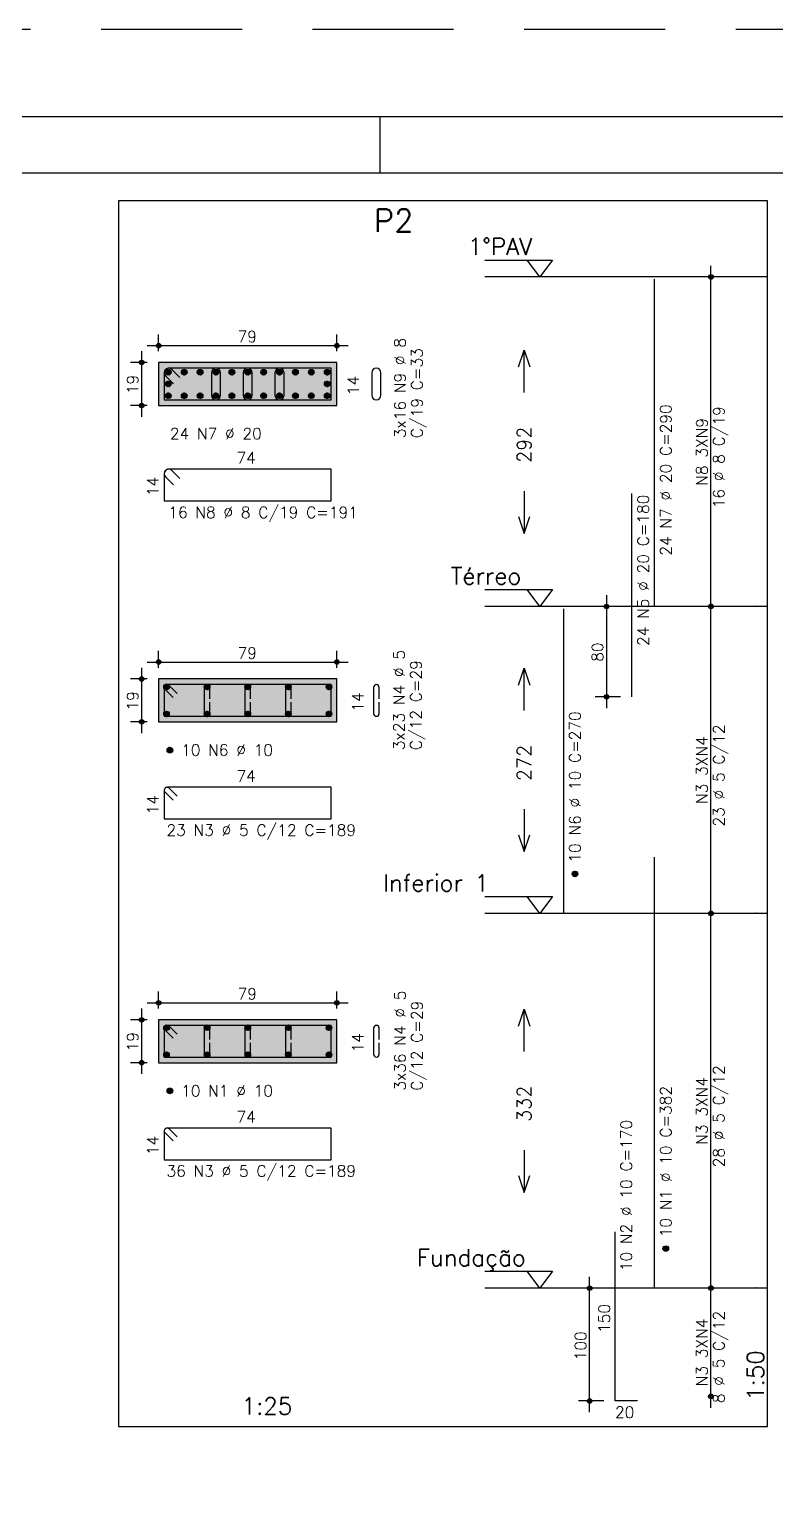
# Model space of a CAD drawing. Extents: x -1.9 to 86, y -1.2 to 61.3.
# Drawn here: x 14.78 to 28.01, y 35.22 to 61.31 of the extents above; entities that cross this region are included whole.
import ezdxf

# ---------------------------------------------------------------- set-up
doc = ezdxf.new("R2010")
doc.units = 0
doc.header["$MEASUREMENT"] = 0
doc.linetypes.add('ESTILO_TQS_0001', pattern=[0.45, 0.3, -0.15])
doc.linetypes.add('HIDDEN', pattern=[0.375, 0.25, -0.125])
doc.layers.get('0').update_dxf_attribs({"linetype": 'CONTINUOUS'})
doc.layers.get('Defpoints').update_dxf_attribs({"linetype": 'CONTINUOUS'})
for name, color, linetype in [('ARQ_FOLHA', 7, 'CONTINUOUS'), ('PENA_01', 1, 'CONTINUOUS'), ('PENA_02', 2, 'CONTINUOUS'), ('PENA_03', 3, 'CONTINUOUS'), ('PENA_04', 4, 'CONTINUOUS'), ('PENA_05', 5, 'CONTINUOUS'), ('PENA_06', 6, 'CONTINUOUS'), ('PENA_10', 253, 'CONTINUOUS')]:
    doc.layers.add(name, color=color, linetype=linetype)
doc.styles.get("Standard").update_dxf_attribs({"font": 'ROMANS.SHX'})

# ---------------------------------------------------------------- blocks, each defined once
blk = doc.blocks.new('FOLHA A1 - 841 X 594')
at = {"layer": 'ARQ_FOLHA', "color": 1}
blk.add_line((-631, 584), (-631, 594), dxfattribs=at)
for points in [[(-841, 0), (0, 0), (0, 594), (-841, 594)], [(-816, 10), (-10, 10), (-10, 584), (-816, 584)]]:
    blk.add_lwpolyline(points, close=True, dxfattribs=at)
at = {"layer": 'Defpoints', "color": 8, "linetype": 'HIDDEN', "ltscale": 100}
blk.add_lwpolyline([(-860.5, 609.5), (-860.5, -15.5), (19.5, -15.5), (19.5, 609.5)], close=True, dxfattribs=at)
blk = doc.blocks.new('*U23')
blk.add_blockref('FOLHA A1 - 841 X 594', (0, 0))

msp = doc.modelspace()

# ---------------------------------------------------------------- linework, layer by layer
at = {"layer": 'PENA_01', "linetype": 'Continuous'}
for p, q in [((26.86, 50.879), (26.86, 57.119)), ((17.07, 55.602), (17.07, 55.902)), ((20.23, 55.602), (20.23, 55.902)), ((16.77, 54.442), (16.77, 55.602)), ((16.87, 55.702), (20.43, 55.702)), ((16.87, 55.402), (16.57, 55.402)), ((16.87, 54.642), (16.57, 54.642)), ((25.01, 51.279), (25.01, 49.279)), ((26.86, 45.439), (26.86, 51.279)), ((25.26, 51.079), (24.81, 51.079)), ((16.87, 50.094), (20.43, 50.094)), ((17.07, 49.994), (17.07, 50.294)), ((20.23, 49.994), (20.23, 50.294)), ((16.77, 48.834), (16.77, 49.994)), ((16.87, 49.794), (16.57, 49.794)), ((25.26, 49.479), (24.81, 49.479)), ((16.87, 49.034), (16.57, 49.034)), ((26.86, 38.799), (26.86, 45.839)), ((17.07, 43.954), (17.07, 44.254)), ((20.23, 43.954), (20.23, 44.254)), ((16.77, 42.794), (16.77, 43.954)), ((16.87, 44.054), (20.43, 44.054)), ((16.87, 43.754), (16.57, 43.754)), ((16.87, 42.994), (16.57, 42.994)), ((24.71, 36.799), (24.71, 39.199)), ((26.86, 36.879), (26.86, 39.199)), ((24.96, 38.999), (24.51, 38.999)), ((24.96, 36.999), (24.51, 36.999))]:
    msp.add_line(p, q, dxfattribs=at)
at = {"layer": 'PENA_01', "linetype": 'ESTILO_TQS_0001'}
for points in [[(17.07, 54.642), (20.23, 54.642), (20.23, 55.402), (17.07, 55.402), (17.07, 54.642)], [(17.07, 49.034), (20.23, 49.034), (20.23, 49.794), (17.07, 49.794), (17.07, 49.034)], [(17.07, 42.994), (20.23, 42.994), (20.23, 43.754), (17.07, 43.754), (17.07, 42.994)]]:
    msp.add_lwpolyline(points, dxfattribs=at)
at = {"layer": 'PENA_02', "linetype": 'Continuous'}
for points in [[(23.45, 55.324), (23.55, 55.624), (23.65, 55.324)], [(23.55, 54.874), (23.55, 55.624)], [(23.55, 53.124), (23.55, 52.374)], [(23.45, 52.674), (23.55, 52.374), (23.65, 52.674)], [(23.45, 49.684), (23.55, 49.984), (23.65, 49.684)], [(23.55, 49.234), (23.55, 49.984)], [(23.55, 47.484), (23.55, 46.734)], [(23.45, 47.034), (23.55, 46.734), (23.65, 47.034)], [(23.45, 43.644), (23.55, 43.944), (23.65, 43.644)], [(23.55, 43.194), (23.55, 43.944)], [(23.55, 41.444), (23.55, 40.694)], [(23.45, 40.994), (23.55, 40.694), (23.65, 40.994)]]:
    msp.add_lwpolyline(points, dxfattribs=at)
for centre, radius in [((26.86, 56.919), 0.0416), ((26.86, 56.919), 0.0208), ((17.07, 55.702), 0.04), ((17.07, 55.702), 0.02), ((20.23, 55.702), 0.04), ((20.23, 55.702), 0.02), ((16.77, 55.402), 0.04), ((16.77, 55.402), 0.02), ((16.77, 54.642), 0.04), ((16.77, 54.642), 0.02), ((25.01, 51.079), 0.04), ((25.01, 51.079), 0.02), ((26.86, 51.079), 0.0416), ((26.86, 51.079), 0.0416), ((26.86, 51.079), 0.0208), ((26.86, 51.079), 0.0208), ((17.07, 50.094), 0.04), ((17.07, 50.094), 0.02), ((20.23, 50.094), 0.04), ((20.23, 50.094), 0.02), ((16.77, 49.794), 0.04), ((16.77, 49.794), 0.02), ((25.01, 49.479), 0.04), ((25.01, 49.479), 0.02), ((16.77, 49.034), 0.04), ((16.77, 49.034), 0.02), ((26.86, 45.639), 0.0416), ((26.86, 45.639), 0.0416), ((26.86, 45.639), 0.0208), ((26.86, 45.639), 0.0208), ((17.07, 44.054), 0.04), ((20.23, 44.054), 0.04), ((17.07, 44.054), 0.02), ((20.23, 44.054), 0.02), ((16.77, 43.754), 0.04), ((16.77, 43.754), 0.02), ((16.77, 42.994), 0.04), ((16.77, 42.994), 0.02), ((24.71, 38.999), 0.04), ((24.71, 38.999), 0.02), ((26.86, 38.999), 0.0416), ((26.86, 38.999), 0.0416), ((26.86, 38.999), 0.0208), ((26.86, 38.999), 0.0208), ((26.86, 37.079), 0.0416), ((26.86, 37.079), 0.0208), ((24.71, 36.999), 0.04), ((24.71, 36.999), 0.02)]:
    msp.add_circle(centre, radius, dxfattribs=at)
at = {"layer": 'PENA_03', "linetype": 'Continuous'}
for p, q in [((26.86, 56.919), (26.86, 56.919)), ((17.07, 55.402), (17.07, 55.402)), ((17.07, 55.402), (17.07, 55.402)), ((20.23, 55.402), (20.23, 55.402)), ((17.193, 55.222), (17.249, 55.279)), ((17.193, 55.237), (17.235, 55.279)), ((17.193, 55.014), (17.249, 55.071)), ((17.193, 55.029), (17.235, 55.071)), ((17.196, 55.211), (17.261, 55.276)), ((17.196, 55.003), (17.261, 55.068)), ((17.201, 55.202), (17.27, 55.271)), ((17.201, 54.994), (17.27, 55.063)), ((17.207, 55.194), (17.278, 55.265)), ((17.207, 54.986), (17.278, 55.057)), ((17.215, 55.188), (17.284, 55.257)), ((17.215, 54.98), (17.284, 55.049)), ((17.224, 55.183), (17.289, 55.248)), ((17.235, 55.18), (17.292, 55.237)), ((17.249, 55.18), (17.292, 55.222)), ((17.474, 55.222), (17.531, 55.279)), ((17.474, 55.237), (17.517, 55.279)), ((17.477, 55.211), (17.542, 55.276)), ((17.482, 55.202), (17.551, 55.271)), ((17.489, 55.194), (17.559, 55.265)), ((17.496, 55.188), (17.566, 55.257)), ((17.506, 55.183), (17.57, 55.248)), ((17.517, 55.18), (17.573, 55.237)), ((17.531, 55.18), (17.573, 55.222)), ((17.756, 55.222), (17.812, 55.279)), ((17.756, 55.237), (17.798, 55.279)), ((17.759, 55.211), (17.824, 55.276)), ((17.764, 55.202), (17.833, 55.271)), ((17.77, 55.194), (17.841, 55.265)), ((17.778, 55.188), (17.847, 55.257)), ((17.787, 55.183), (17.852, 55.248)), ((17.798, 55.18), (17.855, 55.237)), ((17.813, 55.18), (17.855, 55.222)), ((18.038, 55.222), (18.094, 55.279)), ((18.038, 55.237), (18.08, 55.279)), ((18.041, 55.211), (18.105, 55.276)), ((18.045, 55.202), (18.115, 55.271)), ((18.052, 55.194), (18.122, 55.265)), ((18.059, 55.188), (18.129, 55.257)), ((18.069, 55.183), (18.134, 55.248)), ((18.08, 55.18), (18.137, 55.237)), ((18.094, 55.18), (18.137, 55.222)), ((18.319, 55.222), (18.376, 55.279)), ((18.319, 55.237), (18.362, 55.279)), ((18.322, 55.211), (18.387, 55.276)), ((18.327, 55.202), (18.396, 55.271)), ((18.333, 55.194), (18.404, 55.265)), ((18.341, 55.188), (18.41, 55.257)), ((18.35, 55.183), (18.415, 55.248)), ((18.362, 55.18), (18.418, 55.237)), ((18.376, 55.18), (18.418, 55.222)), ((18.601, 55.222), (18.657, 55.279)), ((18.601, 55.237), (18.643, 55.279)), ((18.604, 55.211), (18.669, 55.276)), ((18.609, 55.202), (18.678, 55.271)), ((18.615, 55.194), (18.686, 55.265)), ((18.623, 55.188), (18.692, 55.257)), ((18.632, 55.183), (18.697, 55.248)), ((18.643, 55.18), (18.7, 55.237)), ((18.657, 55.18), (18.7, 55.222)), ((18.882, 55.222), (18.939, 55.279)), ((18.882, 55.237), (18.925, 55.279)), ((18.885, 55.211), (18.95, 55.276)), ((18.89, 55.202), (18.959, 55.271)), ((18.897, 55.194), (18.967, 55.265)), ((18.904, 55.188), (18.974, 55.257)), ((18.914, 55.183), (18.978, 55.248)), ((18.925, 55.18), (18.981, 55.237)), ((18.939, 55.18), (18.981, 55.222)), ((19.164, 55.222), (19.22, 55.279)), ((19.164, 55.237), (19.206, 55.279)), ((19.167, 55.211), (19.232, 55.276)), ((19.172, 55.202), (19.241, 55.271)), ((19.178, 55.194), (19.249, 55.265)), ((19.186, 55.188), (19.255, 55.257)), ((19.195, 55.183), (19.26, 55.248)), ((19.206, 55.18), (19.263, 55.237)), ((19.221, 55.18), (19.263, 55.222)), ((19.446, 55.222), (19.502, 55.279)), ((19.446, 55.237), (19.488, 55.279)), ((19.449, 55.211), (19.513, 55.276)), ((19.453, 55.202), (19.523, 55.271)), ((19.46, 55.194), (19.53, 55.265)), ((19.467, 55.188), (19.537, 55.257)), ((19.477, 55.183), (19.542, 55.248)), ((19.488, 55.18), (19.545, 55.237)), ((19.502, 55.18), (19.545, 55.222)), ((19.727, 55.222), (19.784, 55.279)), ((19.727, 55.237), (19.77, 55.279)), ((19.73, 55.211), (19.795, 55.276)), ((19.735, 55.202), (19.804, 55.271)), ((19.741, 55.194), (19.812, 55.265)), ((19.749, 55.188), (19.818, 55.257)), ((19.758, 55.183), (19.823, 55.248)), ((19.77, 55.18), (19.826, 55.237)), ((19.784, 55.18), (19.826, 55.222)), ((20.009, 55.222), (20.065, 55.279)), ((20.009, 55.237), (20.051, 55.279)), ((20.009, 55.014), (20.065, 55.071)), ((20.009, 55.029), (20.051, 55.071)), ((20.012, 55.211), (20.077, 55.276)), ((20.012, 55.003), (20.077, 55.068)), ((20.017, 55.202), (20.086, 55.271)), ((20.017, 54.994), (20.086, 55.063)), ((20.023, 55.194), (20.094, 55.265)), ((20.023, 54.986), (20.094, 55.057)), ((20.031, 55.188), (20.1, 55.257)), ((20.031, 54.98), (20.1, 55.049)), ((20.04, 55.183), (20.105, 55.248)), ((20.051, 55.18), (20.108, 55.237)), ((20.065, 55.18), (20.108, 55.222)), ((17.193, 54.806), (17.249, 54.863)), ((17.193, 54.821), (17.235, 54.863)), ((17.196, 54.795), (17.261, 54.86)), ((17.201, 54.786), (17.27, 54.855)), ((17.207, 54.778), (17.278, 54.849)), ((17.215, 54.772), (17.284, 54.841)), ((17.224, 54.975), (17.289, 55.04)), ((17.224, 54.767), (17.289, 54.832)), ((17.235, 54.972), (17.292, 55.029)), ((17.235, 54.764), (17.292, 54.821)), ((17.249, 54.972), (17.292, 55.014)), ((17.249, 54.764), (17.292, 54.806)), ((17.474, 54.806), (17.531, 54.863)), ((17.474, 54.821), (17.517, 54.863)), ((17.477, 54.795), (17.542, 54.86)), ((17.482, 54.786), (17.551, 54.855)), ((17.489, 54.778), (17.559, 54.849)), ((17.496, 54.772), (17.566, 54.841)), ((17.506, 54.767), (17.57, 54.832)), ((17.517, 54.764), (17.573, 54.821)), ((17.531, 54.764), (17.573, 54.806)), ((17.756, 54.806), (17.812, 54.863)), ((17.756, 54.821), (17.798, 54.863)), ((17.759, 54.795), (17.824, 54.86)), ((17.764, 54.786), (17.833, 54.855)), ((17.77, 54.778), (17.841, 54.849)), ((17.778, 54.772), (17.847, 54.841)), ((17.787, 54.767), (17.852, 54.832)), ((17.798, 54.764), (17.855, 54.821)), ((17.813, 54.764), (17.855, 54.806)), ((18.038, 54.806), (18.094, 54.863)), ((18.038, 54.821), (18.08, 54.863)), ((18.041, 54.795), (18.105, 54.86)), ((18.045, 54.786), (18.115, 54.855)), ((18.052, 54.778), (18.122, 54.849)), ((18.059, 54.772), (18.129, 54.841)), ((18.069, 54.767), (18.134, 54.832)), ((18.08, 54.764), (18.137, 54.821)), ((18.094, 54.764), (18.137, 54.806)), ((18.319, 54.806), (18.376, 54.863)), ((18.319, 54.821), (18.362, 54.863)), ((18.322, 54.795), (18.387, 54.86)), ((18.327, 54.786), (18.396, 54.855)), ((18.333, 54.778), (18.404, 54.849)), ((18.341, 54.772), (18.41, 54.841)), ((18.35, 54.767), (18.415, 54.832)), ((18.362, 54.764), (18.418, 54.821)), ((18.376, 54.764), (18.418, 54.806)), ((18.601, 54.806), (18.657, 54.863)), ((18.601, 54.821), (18.643, 54.863)), ((18.604, 54.795), (18.669, 54.86)), ((18.609, 54.786), (18.678, 54.855)), ((18.615, 54.778), (18.686, 54.849)), ((18.623, 54.772), (18.692, 54.841)), ((18.632, 54.767), (18.697, 54.832)), ((18.643, 54.764), (18.7, 54.821)), ((18.657, 54.764), (18.7, 54.806)), ((18.882, 54.806), (18.939, 54.863)), ((18.882, 54.821), (18.925, 54.863)), ((18.885, 54.795), (18.95, 54.86)), ((18.89, 54.786), (18.959, 54.855)), ((18.897, 54.778), (18.967, 54.849)), ((18.904, 54.772), (18.974, 54.841)), ((18.914, 54.767), (18.978, 54.832)), ((18.925, 54.764), (18.981, 54.821)), ((18.939, 54.764), (18.981, 54.806)), ((19.164, 54.806), (19.22, 54.863)), ((19.164, 54.821), (19.206, 54.863)), ((19.167, 54.795), (19.232, 54.86)), ((19.172, 54.786), (19.241, 54.855)), ((19.178, 54.778), (19.249, 54.849)), ((19.186, 54.772), (19.255, 54.841)), ((19.195, 54.767), (19.26, 54.832)), ((19.206, 54.764), (19.263, 54.821)), ((19.221, 54.764), (19.263, 54.806)), ((19.446, 54.806), (19.502, 54.863)), ((19.446, 54.821), (19.488, 54.863)), ((19.449, 54.795), (19.513, 54.86)), ((19.453, 54.786), (19.523, 54.855)), ((19.46, 54.778), (19.53, 54.849)), ((19.467, 54.772), (19.537, 54.841)), ((19.477, 54.767), (19.542, 54.832)), ((19.488, 54.764), (19.545, 54.821)), ((19.502, 54.764), (19.545, 54.806)), ((19.727, 54.806), (19.784, 54.863)), ((19.727, 54.821), (19.77, 54.863)), ((19.73, 54.795), (19.795, 54.86)), ((19.735, 54.786), (19.804, 54.855)), ((19.741, 54.778), (19.812, 54.849)), ((19.749, 54.772), (19.818, 54.841)), ((19.758, 54.767), (19.823, 54.832)), ((19.77, 54.764), (19.826, 54.821)), ((19.784, 54.764), (19.826, 54.806)), ((20.009, 54.806), (20.065, 54.863)), ((20.009, 54.821), (20.051, 54.863)), ((20.012, 54.795), (20.077, 54.86)), ((20.017, 54.786), (20.086, 54.855)), ((20.023, 54.778), (20.094, 54.849)), ((20.031, 54.772), (20.1, 54.841)), ((20.04, 54.975), (20.105, 55.04)), ((20.04, 54.767), (20.105, 54.832)), ((20.051, 54.972), (20.108, 55.029)), ((20.051, 54.764), (20.108, 54.821)), ((20.065, 54.972), (20.108, 55.014)), ((20.065, 54.764), (20.108, 54.806)), ((17.07, 54.642), (17.07, 54.642)), ((25.46, 51.079), (25.46, 51.079)), ((26.86, 51.079), (26.86, 51.079)), ((26.86, 51.079), (26.86, 51.079)), ((17.07, 49.794), (17.07, 49.794)), ((17.07, 49.794), (17.07, 49.794)), ((17.161, 49.646), (17.217, 49.703)), ((17.161, 49.661), (17.203, 49.703)), ((17.164, 49.635), (17.229, 49.7)), ((17.169, 49.626), (17.238, 49.695)), ((17.175, 49.618), (17.246, 49.689)), ((17.183, 49.612), (17.252, 49.681)), ((17.192, 49.607), (17.257, 49.672)), ((17.203, 49.604), (17.26, 49.661)), ((17.217, 49.604), (17.26, 49.646)), ((17.881, 49.646), (17.937, 49.703)), ((17.881, 49.661), (17.923, 49.703)), ((17.884, 49.635), (17.949, 49.7)), ((17.889, 49.626), (17.958, 49.695)), ((17.895, 49.618), (17.966, 49.689)), ((17.903, 49.612), (17.972, 49.681)), ((17.912, 49.607), (17.977, 49.672)), ((17.923, 49.604), (17.98, 49.661)), ((17.937, 49.604), (17.98, 49.646)), ((18.601, 49.646), (18.657, 49.703)), ((18.601, 49.661), (18.643, 49.703)), ((18.604, 49.635), (18.669, 49.7)), ((18.609, 49.626), (18.678, 49.695)), ((18.615, 49.618), (18.686, 49.689)), ((18.623, 49.612), (18.692, 49.681)), ((18.632, 49.607), (18.697, 49.672)), ((18.643, 49.604), (18.7, 49.661)), ((18.657, 49.604), (18.7, 49.646)), ((19.321, 49.646), (19.377, 49.703)), ((19.321, 49.661), (19.363, 49.703)), ((19.324, 49.635), (19.389, 49.7)), ((19.329, 49.626), (19.398, 49.695)), ((19.335, 49.618), (19.406, 49.689)), ((19.343, 49.612), (19.412, 49.681)), ((19.352, 49.607), (19.417, 49.672)), ((19.363, 49.604), (19.42, 49.661)), ((19.377, 49.604), (19.42, 49.646)), ((20.041, 49.646), (20.097, 49.703)), ((20.041, 49.661), (20.083, 49.703)), ((20.044, 49.635), (20.109, 49.7)), ((20.049, 49.626), (20.118, 49.695)), ((20.055, 49.618), (20.126, 49.689)), ((20.063, 49.612), (20.132, 49.681)), ((20.072, 49.607), (20.137, 49.672)), ((20.083, 49.604), (20.14, 49.661)), ((20.097, 49.604), (20.14, 49.646)), ((20.23, 49.794), (20.23, 49.794)), ((25.46, 49.479), (25.46, 49.479)), ((17.161, 49.166), (17.217, 49.223)), ((17.161, 49.181), (17.203, 49.223)), ((17.164, 49.155), (17.229, 49.22)), ((17.169, 49.146), (17.238, 49.215)), ((17.175, 49.138), (17.246, 49.209)), ((17.183, 49.132), (17.252, 49.201)), ((17.192, 49.127), (17.257, 49.192)), ((17.203, 49.124), (17.26, 49.181)), ((17.217, 49.124), (17.26, 49.166)), ((17.881, 49.166), (17.937, 49.223)), ((17.881, 49.181), (17.923, 49.223)), ((17.884, 49.155), (17.949, 49.22)), ((17.889, 49.146), (17.958, 49.215)), ((17.895, 49.138), (17.966, 49.209)), ((17.903, 49.132), (17.972, 49.201)), ((17.912, 49.127), (17.977, 49.192)), ((17.923, 49.124), (17.98, 49.181)), ((17.937, 49.124), (17.98, 49.166)), ((18.601, 49.166), (18.657, 49.223)), ((18.601, 49.181), (18.643, 49.223)), ((18.604, 49.155), (18.669, 49.22)), ((18.609, 49.146), (18.678, 49.215)), ((18.615, 49.138), (18.686, 49.209)), ((18.623, 49.132), (18.692, 49.201)), ((18.632, 49.127), (18.697, 49.192)), ((18.643, 49.124), (18.7, 49.181)), ((18.657, 49.124), (18.7, 49.166)), ((19.321, 49.166), (19.377, 49.223)), ((19.321, 49.181), (19.363, 49.223)), ((19.324, 49.155), (19.389, 49.22)), ((19.329, 49.146), (19.398, 49.215)), ((19.335, 49.138), (19.406, 49.209)), ((19.343, 49.132), (19.412, 49.201)), ((19.352, 49.127), (19.417, 49.192)), ((19.363, 49.124), (19.42, 49.181)), ((19.377, 49.124), (19.42, 49.166)), ((20.041, 49.166), (20.097, 49.223)), ((20.041, 49.181), (20.083, 49.223)), ((20.044, 49.155), (20.109, 49.22)), ((20.049, 49.146), (20.118, 49.215)), ((20.055, 49.138), (20.126, 49.209)), ((20.063, 49.132), (20.132, 49.201)), ((20.072, 49.127), (20.137, 49.192)), ((20.083, 49.124), (20.14, 49.181)), ((20.097, 49.124), (20.14, 49.166)), ((17.07, 49.034), (17.07, 49.034)), ((17.221, 48.526), (17.277, 48.583)), ((17.221, 48.541), (17.263, 48.583)), ((17.224, 48.515), (17.289, 48.58)), ((17.229, 48.506), (17.298, 48.575)), ((17.235, 48.498), (17.306, 48.569)), ((17.243, 48.492), (17.312, 48.561)), ((17.252, 48.487), (17.317, 48.552)), ((17.263, 48.484), (17.32, 48.541)), ((17.277, 48.484), (17.32, 48.526)), ((24.401, 46.331), (24.457, 46.388)), ((24.401, 46.346), (24.443, 46.388)), ((24.404, 46.32), (24.469, 46.385)), ((24.409, 46.311), (24.478, 46.38)), ((24.415, 46.303), (24.486, 46.374)), ((24.423, 46.297), (24.492, 46.366)), ((24.432, 46.292), (24.497, 46.357)), ((24.443, 46.289), (24.5, 46.346)), ((24.457, 46.289), (24.5, 46.331)), ((26.86, 45.639), (26.86, 45.639)), ((26.86, 45.639), (26.86, 45.639)), ((17.07, 43.754), (17.07, 43.754)), ((17.07, 43.754), (17.07, 43.754)), ((20.23, 43.754), (20.23, 43.754)), ((17.07, 42.994), (17.07, 42.994)), ((25.16, 38.999), (25.16, 38.999)), ((26.86, 38.999), (26.86, 38.999)), ((26.86, 38.999), (26.86, 38.999)), ((26.86, 37.079), (26.86, 37.079)), ((25.16, 36.999), (25.16, 36.999))]:
    msp.add_line(p, q, dxfattribs=at)
for points in [[(16.36, 36.549), (27.86, 36.549), (27.86, 58.269), (16.36, 58.269), (16.36, 36.549)], [(22.85, 57.219), (24.05, 57.219), (23.825, 56.919), (23.6, 57.219)], [(27.86, 56.919), (22.85, 56.919)], [(17.07, 54.642), (20.23, 54.642), (20.23, 55.402), (17.07, 55.402), (17.07, 54.642)], [(22.85, 51.379), (24.05, 51.379), (23.825, 51.079), (23.6, 51.379)], [(27.86, 51.079), (22.85, 51.079)], [(17.07, 49.034), (20.23, 49.034), (20.23, 49.794), (17.07, 49.794), (17.07, 49.034)], [(22.85, 45.939), (24.05, 45.939), (23.825, 45.639), (23.6, 45.939)], [(27.86, 45.639), (22.85, 45.639)], [(17.07, 42.994), (20.23, 42.994), (20.23, 43.754), (17.07, 43.754), (17.07, 42.994)], [(22.85, 39.299), (24.05, 39.299), (23.825, 38.999), (23.6, 39.299)], [(27.86, 38.999), (22.85, 38.999)]]:
    msp.add_lwpolyline(points, dxfattribs=at)
for centre in [(17.242, 55.23), (17.242, 55.022), (17.524, 55.23), (17.805, 55.23), (18.087, 55.23), (18.369, 55.23), (18.65, 55.23), (18.932, 55.23), (19.213, 55.23), (19.495, 55.23), (19.777, 55.23), (20.058, 55.23), (20.058, 55.022), (17.242, 54.814), (17.524, 54.814), (17.805, 54.814), (18.087, 54.814), (18.369, 54.814), (18.65, 54.814), (18.932, 54.814), (19.213, 54.814), (19.495, 54.814), (19.777, 54.814), (20.058, 54.814), (17.21, 49.654), (17.93, 49.654), (18.65, 49.654), (19.37, 49.654), (20.09, 49.654), (17.21, 49.174), (17.93, 49.174), (18.65, 49.174), (19.37, 49.174), (20.09, 49.174), (17.27, 48.534), (24.45, 46.339), (17.21, 43.614), (17.93, 43.614), (18.65, 43.614), (19.37, 43.614), (20.09, 43.614), (17.21, 43.134), (17.93, 43.134), (18.65, 43.134), (19.37, 43.134), (20.09, 43.134), (17.27, 42.494), (26.06, 39.699)]:
    msp.add_circle(centre, 0.05, dxfattribs=at)
for points in [[(17.292, 55.23), (17.217, 55.273), (17.195, 55.247)], [(17.292, 55.23), (17.195, 55.247), (17.195, 55.212)], [(17.292, 55.23), (17.195, 55.212), (17.217, 55.186)], [(17.292, 55.022), (17.217, 55.065), (17.195, 55.039)], [(17.292, 55.23), (17.251, 55.279), (17.217, 55.273)], [(17.292, 55.23), (17.217, 55.186), (17.251, 55.18)], [(17.292, 55.022), (17.251, 55.071), (17.217, 55.065)], [(17.292, 55.23), (17.281, 55.262), (17.251, 55.279)], [(17.292, 55.23), (17.251, 55.18), (17.281, 55.197)], [(17.292, 55.022), (17.281, 55.054), (17.251, 55.071)], [(17.292, 55.23), (17.281, 55.197), (17.292, 55.23)], [(17.574, 55.23), (17.499, 55.273), (17.477, 55.247)], [(17.574, 55.23), (17.477, 55.247), (17.477, 55.212)], [(17.574, 55.23), (17.477, 55.212), (17.499, 55.186)], [(17.574, 55.23), (17.533, 55.279), (17.499, 55.273)], [(17.574, 55.23), (17.499, 55.186), (17.533, 55.18)], [(17.574, 55.23), (17.562, 55.262), (17.533, 55.279)], [(17.574, 55.23), (17.533, 55.18), (17.562, 55.197)], [(17.574, 55.23), (17.562, 55.197), (17.574, 55.23)], [(17.855, 55.23), (17.78, 55.273), (17.758, 55.247)], [(17.855, 55.23), (17.758, 55.247), (17.758, 55.212)], [(17.855, 55.23), (17.758, 55.212), (17.78, 55.186)], [(17.855, 55.23), (17.814, 55.279), (17.78, 55.273)], [(17.855, 55.23), (17.78, 55.186), (17.814, 55.18)], [(17.855, 55.23), (17.844, 55.262), (17.814, 55.279)], [(17.855, 55.23), (17.814, 55.18), (17.844, 55.197)], [(17.855, 55.23), (17.844, 55.197), (17.855, 55.23)], [(18.137, 55.23), (18.062, 55.273), (18.04, 55.247)], [(18.137, 55.23), (18.04, 55.247), (18.04, 55.212)], [(18.137, 55.23), (18.04, 55.212), (18.062, 55.186)], [(18.137, 55.23), (18.096, 55.279), (18.062, 55.273)], [(18.137, 55.23), (18.062, 55.186), (18.096, 55.18)], [(18.137, 55.23), (18.125, 55.262), (18.096, 55.279)], [(18.137, 55.23), (18.096, 55.18), (18.125, 55.197)], [(18.137, 55.23), (18.125, 55.197), (18.137, 55.23)], [(18.419, 55.23), (18.344, 55.273), (18.322, 55.247)], [(18.419, 55.23), (18.322, 55.247), (18.322, 55.212)], [(18.419, 55.23), (18.322, 55.212), (18.344, 55.186)], [(18.419, 55.23), (18.377, 55.279), (18.344, 55.273)], [(18.419, 55.23), (18.344, 55.186), (18.377, 55.18)], [(18.419, 55.23), (18.407, 55.262), (18.377, 55.279)], [(18.419, 55.23), (18.377, 55.18), (18.407, 55.197)], [(18.419, 55.23), (18.407, 55.197), (18.419, 55.23)], [(18.7, 55.23), (18.625, 55.273), (18.603, 55.247)], [(18.7, 55.23), (18.603, 55.247), (18.603, 55.212)], [(18.7, 55.23), (18.603, 55.212), (18.625, 55.186)], [(18.7, 55.23), (18.659, 55.279), (18.625, 55.273)], [(18.7, 55.23), (18.625, 55.186), (18.659, 55.18)], [(18.7, 55.23), (18.689, 55.262), (18.659, 55.279)], [(18.7, 55.23), (18.659, 55.18), (18.689, 55.197)], [(18.7, 55.23), (18.689, 55.197), (18.7, 55.23)], [(18.982, 55.23), (18.907, 55.273), (18.885, 55.247)], [(18.982, 55.23), (18.885, 55.247), (18.885, 55.212)], [(18.982, 55.23), (18.885, 55.212), (18.907, 55.186)], [(18.982, 55.23), (18.941, 55.279), (18.907, 55.273)], [(18.982, 55.23), (18.907, 55.186), (18.941, 55.18)], [(18.982, 55.23), (18.97, 55.262), (18.941, 55.279)], [(18.982, 55.23), (18.941, 55.18), (18.97, 55.197)], [(18.982, 55.23), (18.97, 55.197), (18.982, 55.23)], [(19.263, 55.23), (19.188, 55.273), (19.166, 55.247)], [(19.263, 55.23), (19.166, 55.247), (19.166, 55.212)], [(19.263, 55.23), (19.166, 55.212), (19.188, 55.186)], [(19.263, 55.23), (19.222, 55.279), (19.188, 55.273)], [(19.263, 55.23), (19.188, 55.186), (19.222, 55.18)], [(19.263, 55.23), (19.252, 55.262), (19.222, 55.279)], [(19.263, 55.23), (19.222, 55.18), (19.252, 55.197)], [(19.263, 55.23), (19.252, 55.197), (19.263, 55.23)], [(19.545, 55.23), (19.47, 55.273), (19.448, 55.247)], [(19.545, 55.23), (19.448, 55.247), (19.448, 55.212)], [(19.545, 55.23), (19.448, 55.212), (19.47, 55.186)], [(19.545, 55.23), (19.504, 55.279), (19.47, 55.273)], [(19.545, 55.23), (19.47, 55.186), (19.504, 55.18)], [(19.545, 55.23), (19.533, 55.262), (19.504, 55.279)], [(19.545, 55.23), (19.504, 55.18), (19.533, 55.197)], [(19.545, 55.23), (19.533, 55.197), (19.545, 55.23)], [(19.827, 55.23), (19.752, 55.273), (19.73, 55.247)], [(19.827, 55.23), (19.73, 55.247), (19.73, 55.212)], [(19.827, 55.23), (19.73, 55.212), (19.752, 55.186)], [(19.827, 55.23), (19.785, 55.279), (19.752, 55.273)], [(19.827, 55.23), (19.752, 55.186), (19.785, 55.18)], [(19.827, 55.23), (19.815, 55.262), (19.785, 55.279)], [(19.827, 55.23), (19.785, 55.18), (19.815, 55.197)], [(19.827, 55.23), (19.815, 55.197), (19.827, 55.23)], [(20.108, 55.23), (20.033, 55.273), (20.011, 55.247)], [(20.108, 55.23), (20.011, 55.247), (20.011, 55.212)], [(20.108, 55.23), (20.011, 55.212), (20.033, 55.186)], [(20.108, 55.022), (20.033, 55.065), (20.011, 55.039)], [(20.108, 55.23), (20.067, 55.279), (20.033, 55.273)], [(20.108, 55.23), (20.033, 55.186), (20.067, 55.18)], [(20.108, 55.022), (20.067, 55.071), (20.033, 55.065)], [(20.108, 55.23), (20.097, 55.262), (20.067, 55.279)], [(20.108, 55.23), (20.067, 55.18), (20.097, 55.197)], [(20.108, 55.022), (20.097, 55.054), (20.067, 55.071)], [(20.108, 55.23), (20.097, 55.197), (20.108, 55.23)], [(17.292, 55.022), (17.195, 55.039), (17.195, 55.004)], [(17.292, 55.022), (17.195, 55.004), (17.217, 54.978)], [(17.292, 54.814), (17.217, 54.857), (17.195, 54.831)], [(17.292, 54.814), (17.195, 54.831), (17.195, 54.796)], [(17.292, 54.814), (17.195, 54.796), (17.217, 54.77)], [(17.292, 55.022), (17.217, 54.978), (17.251, 54.972)], [(17.292, 54.814), (17.251, 54.863), (17.217, 54.857)], [(17.292, 54.814), (17.217, 54.77), (17.251, 54.764)], [(17.292, 55.022), (17.251, 54.972), (17.281, 54.989)], [(17.292, 54.814), (17.281, 54.846), (17.251, 54.863)], [(17.292, 54.814), (17.251, 54.764), (17.281, 54.781)], [(17.292, 55.022), (17.281, 54.989), (17.292, 55.022)], [(17.292, 54.814), (17.281, 54.781), (17.292, 54.814)], [(17.574, 54.814), (17.499, 54.857), (17.477, 54.831)], [(17.574, 54.814), (17.477, 54.831), (17.477, 54.796)], [(17.574, 54.814), (17.477, 54.796), (17.499, 54.77)], [(17.574, 54.814), (17.533, 54.863), (17.499, 54.857)], [(17.574, 54.814), (17.499, 54.77), (17.533, 54.764)], [(17.574, 54.814), (17.562, 54.846), (17.533, 54.863)], [(17.574, 54.814), (17.533, 54.764), (17.562, 54.781)], [(17.574, 54.814), (17.562, 54.781), (17.574, 54.814)], [(17.855, 54.814), (17.78, 54.857), (17.758, 54.831)], [(17.855, 54.814), (17.758, 54.831), (17.758, 54.796)], [(17.855, 54.814), (17.758, 54.796), (17.78, 54.77)], [(17.855, 54.814), (17.814, 54.863), (17.78, 54.857)], [(17.855, 54.814), (17.78, 54.77), (17.814, 54.764)], [(17.855, 54.814), (17.844, 54.846), (17.814, 54.863)], [(17.855, 54.814), (17.814, 54.764), (17.844, 54.781)], [(17.855, 54.814), (17.844, 54.781), (17.855, 54.814)], [(18.137, 54.814), (18.062, 54.857), (18.04, 54.831)], [(18.137, 54.814), (18.04, 54.831), (18.04, 54.796)], [(18.137, 54.814), (18.04, 54.796), (18.062, 54.77)], [(18.137, 54.814), (18.096, 54.863), (18.062, 54.857)], [(18.137, 54.814), (18.062, 54.77), (18.096, 54.764)], [(18.137, 54.814), (18.125, 54.846), (18.096, 54.863)], [(18.137, 54.814), (18.096, 54.764), (18.125, 54.781)], [(18.137, 54.814), (18.125, 54.781), (18.137, 54.814)], [(18.419, 54.814), (18.344, 54.857), (18.322, 54.831)], [(18.419, 54.814), (18.322, 54.831), (18.322, 54.796)], [(18.419, 54.814), (18.322, 54.796), (18.344, 54.77)], [(18.419, 54.814), (18.377, 54.863), (18.344, 54.857)], [(18.419, 54.814), (18.344, 54.77), (18.377, 54.764)], [(18.419, 54.814), (18.407, 54.846), (18.377, 54.863)], [(18.419, 54.814), (18.377, 54.764), (18.407, 54.781)], [(18.419, 54.814), (18.407, 54.781), (18.419, 54.814)], [(18.7, 54.814), (18.625, 54.857), (18.603, 54.831)], [(18.7, 54.814), (18.603, 54.831), (18.603, 54.796)], [(18.7, 54.814), (18.603, 54.796), (18.625, 54.77)], [(18.7, 54.814), (18.659, 54.863), (18.625, 54.857)], [(18.7, 54.814), (18.625, 54.77), (18.659, 54.764)], [(18.7, 54.814), (18.689, 54.846), (18.659, 54.863)], [(18.7, 54.814), (18.659, 54.764), (18.689, 54.781)], [(18.7, 54.814), (18.689, 54.781), (18.7, 54.814)], [(18.982, 54.814), (18.907, 54.857), (18.885, 54.831)], [(18.982, 54.814), (18.885, 54.831), (18.885, 54.796)], [(18.982, 54.814), (18.885, 54.796), (18.907, 54.77)], [(18.982, 54.814), (18.941, 54.863), (18.907, 54.857)], [(18.982, 54.814), (18.907, 54.77), (18.941, 54.764)], [(18.982, 54.814), (18.97, 54.846), (18.941, 54.863)], [(18.982, 54.814), (18.941, 54.764), (18.97, 54.781)], [(18.982, 54.814), (18.97, 54.781), (18.982, 54.814)], [(19.263, 54.814), (19.188, 54.857), (19.166, 54.831)], [(19.263, 54.814), (19.166, 54.831), (19.166, 54.796)], [(19.263, 54.814), (19.166, 54.796), (19.188, 54.77)], [(19.263, 54.814), (19.222, 54.863), (19.188, 54.857)], [(19.263, 54.814), (19.188, 54.77), (19.222, 54.764)], [(19.263, 54.814), (19.252, 54.846), (19.222, 54.863)], [(19.263, 54.814), (19.222, 54.764), (19.252, 54.781)], [(19.263, 54.814), (19.252, 54.781), (19.263, 54.814)], [(19.545, 54.814), (19.47, 54.857), (19.448, 54.831)], [(19.545, 54.814), (19.448, 54.831), (19.448, 54.796)], [(19.545, 54.814), (19.448, 54.796), (19.47, 54.77)], [(19.545, 54.814), (19.504, 54.863), (19.47, 54.857)], [(19.545, 54.814), (19.47, 54.77), (19.504, 54.764)], [(19.545, 54.814), (19.533, 54.846), (19.504, 54.863)], [(19.545, 54.814), (19.504, 54.764), (19.533, 54.781)], [(19.545, 54.814), (19.533, 54.781), (19.545, 54.814)], [(19.827, 54.814), (19.752, 54.857), (19.73, 54.831)], [(19.827, 54.814), (19.73, 54.831), (19.73, 54.796)], [(19.827, 54.814), (19.73, 54.796), (19.752, 54.77)], [(19.827, 54.814), (19.785, 54.863), (19.752, 54.857)], [(19.827, 54.814), (19.752, 54.77), (19.785, 54.764)], [(19.827, 54.814), (19.815, 54.846), (19.785, 54.863)], [(19.827, 54.814), (19.785, 54.764), (19.815, 54.781)], [(19.827, 54.814), (19.815, 54.781), (19.827, 54.814)], [(20.108, 55.022), (20.011, 55.039), (20.011, 55.004)], [(20.108, 55.022), (20.011, 55.004), (20.033, 54.978)], [(20.108, 54.814), (20.033, 54.857), (20.011, 54.831)], [(20.108, 54.814), (20.011, 54.831), (20.011, 54.796)], [(20.108, 54.814), (20.011, 54.796), (20.033, 54.77)], [(20.108, 55.022), (20.033, 54.978), (20.067, 54.972)], [(20.108, 54.814), (20.067, 54.863), (20.033, 54.857)], [(20.108, 54.814), (20.033, 54.77), (20.067, 54.764)], [(20.108, 55.022), (20.067, 54.972), (20.097, 54.989)], [(20.108, 54.814), (20.097, 54.846), (20.067, 54.863)], [(20.108, 54.814), (20.067, 54.764), (20.097, 54.781)], [(20.108, 55.022), (20.097, 54.989), (20.108, 55.022)], [(20.108, 54.814), (20.097, 54.781), (20.108, 54.814)], [(17.26, 49.654), (17.185, 49.697), (17.163, 49.671)], [(17.26, 49.654), (17.163, 49.671), (17.163, 49.636)], [(17.26, 49.654), (17.163, 49.636), (17.185, 49.61)], [(17.26, 49.654), (17.219, 49.703), (17.185, 49.697)], [(17.26, 49.654), (17.185, 49.61), (17.219, 49.604)], [(17.26, 49.654), (17.249, 49.686), (17.219, 49.703)], [(17.26, 49.654), (17.219, 49.604), (17.249, 49.621)], [(17.26, 49.654), (17.249, 49.621), (17.26, 49.654)], [(17.98, 49.654), (17.905, 49.697), (17.883, 49.671)], [(17.98, 49.654), (17.883, 49.671), (17.883, 49.636)], [(17.98, 49.654), (17.883, 49.636), (17.905, 49.61)], [(17.98, 49.654), (17.939, 49.703), (17.905, 49.697)], [(17.98, 49.654), (17.905, 49.61), (17.939, 49.604)], [(17.98, 49.654), (17.969, 49.686), (17.939, 49.703)], [(17.98, 49.654), (17.939, 49.604), (17.969, 49.621)], [(17.98, 49.654), (17.969, 49.621), (17.98, 49.654)], [(18.7, 49.654), (18.625, 49.697), (18.603, 49.671)], [(18.7, 49.654), (18.603, 49.671), (18.603, 49.636)], [(18.7, 49.654), (18.603, 49.636), (18.625, 49.61)], [(18.7, 49.654), (18.659, 49.703), (18.625, 49.697)], [(18.7, 49.654), (18.625, 49.61), (18.659, 49.604)], [(18.7, 49.654), (18.689, 49.686), (18.659, 49.703)], [(18.7, 49.654), (18.659, 49.604), (18.689, 49.621)], [(18.7, 49.654), (18.689, 49.621), (18.7, 49.654)], [(19.42, 49.654), (19.345, 49.697), (19.323, 49.671)], [(19.42, 49.654), (19.323, 49.671), (19.323, 49.636)], [(19.42, 49.654), (19.323, 49.636), (19.345, 49.61)], [(19.42, 49.654), (19.379, 49.703), (19.345, 49.697)], [(19.42, 49.654), (19.345, 49.61), (19.379, 49.604)], [(19.42, 49.654), (19.409, 49.686), (19.379, 49.703)], [(19.42, 49.654), (19.379, 49.604), (19.409, 49.621)], [(19.42, 49.654), (19.409, 49.621), (19.42, 49.654)], [(20.14, 49.654), (20.065, 49.697), (20.043, 49.671)], [(20.14, 49.654), (20.043, 49.671), (20.043, 49.636)], [(20.14, 49.654), (20.043, 49.636), (20.065, 49.61)], [(20.14, 49.654), (20.099, 49.703), (20.065, 49.697)], [(20.14, 49.654), (20.065, 49.61), (20.099, 49.604)], [(20.14, 49.654), (20.129, 49.686), (20.099, 49.703)], [(20.14, 49.654), (20.099, 49.604), (20.129, 49.621)], [(20.14, 49.654), (20.129, 49.621), (20.14, 49.654)], [(17.26, 49.174), (17.185, 49.217), (17.163, 49.191)], [(17.26, 49.174), (17.163, 49.191), (17.163, 49.156)], [(17.26, 49.174), (17.163, 49.156), (17.185, 49.13)], [(17.26, 49.174), (17.219, 49.223), (17.185, 49.217)], [(17.26, 49.174), (17.185, 49.13), (17.219, 49.124)], [(17.26, 49.174), (17.249, 49.206), (17.219, 49.223)], [(17.26, 49.174), (17.219, 49.124), (17.249, 49.141)], [(17.26, 49.174), (17.249, 49.141), (17.26, 49.174)], [(17.98, 49.174), (17.905, 49.217), (17.883, 49.191)], [(17.98, 49.174), (17.883, 49.191), (17.883, 49.156)], [(17.98, 49.174), (17.883, 49.156), (17.905, 49.13)], [(17.98, 49.174), (17.939, 49.223), (17.905, 49.217)], [(17.98, 49.174), (17.905, 49.13), (17.939, 49.124)], [(17.98, 49.174), (17.969, 49.206), (17.939, 49.223)], [(17.98, 49.174), (17.939, 49.124), (17.969, 49.141)], [(17.98, 49.174), (17.969, 49.141), (17.98, 49.174)], [(18.7, 49.174), (18.625, 49.217), (18.603, 49.191)], [(18.7, 49.174), (18.603, 49.191), (18.603, 49.156)], [(18.7, 49.174), (18.603, 49.156), (18.625, 49.13)], [(18.7, 49.174), (18.659, 49.223), (18.625, 49.217)], [(18.7, 49.174), (18.625, 49.13), (18.659, 49.124)], [(18.7, 49.174), (18.689, 49.206), (18.659, 49.223)], [(18.7, 49.174), (18.659, 49.124), (18.689, 49.141)], [(18.7, 49.174), (18.689, 49.141), (18.7, 49.174)], [(19.42, 49.174), (19.345, 49.217), (19.323, 49.191)], [(19.42, 49.174), (19.323, 49.191), (19.323, 49.156)], [(19.42, 49.174), (19.323, 49.156), (19.345, 49.13)], [(19.42, 49.174), (19.379, 49.223), (19.345, 49.217)], [(19.42, 49.174), (19.345, 49.13), (19.379, 49.124)], [(19.42, 49.174), (19.409, 49.206), (19.379, 49.223)], [(19.42, 49.174), (19.379, 49.124), (19.409, 49.141)], [(19.42, 49.174), (19.409, 49.141), (19.42, 49.174)], [(20.14, 49.174), (20.065, 49.217), (20.043, 49.191)], [(20.14, 49.174), (20.043, 49.191), (20.043, 49.156)], [(20.14, 49.174), (20.043, 49.156), (20.065, 49.13)], [(20.14, 49.174), (20.099, 49.223), (20.065, 49.217)], [(20.14, 49.174), (20.065, 49.13), (20.099, 49.124)], [(20.14, 49.174), (20.129, 49.206), (20.099, 49.223)], [(20.14, 49.174), (20.099, 49.124), (20.129, 49.141)], [(20.14, 49.174), (20.129, 49.141), (20.14, 49.174)], [(17.32, 48.534), (17.245, 48.577), (17.223, 48.551)], [(17.32, 48.534), (17.223, 48.551), (17.223, 48.516)], [(17.32, 48.534), (17.223, 48.516), (17.245, 48.49)], [(17.32, 48.534), (17.279, 48.583), (17.245, 48.577)], [(17.32, 48.534), (17.245, 48.49), (17.279, 48.484)], [(17.32, 48.534), (17.309, 48.566), (17.279, 48.583)], [(17.32, 48.534), (17.279, 48.484), (17.309, 48.501)], [(17.32, 48.534), (17.309, 48.501), (17.32, 48.534)], [(24.5, 46.339), (24.425, 46.382), (24.403, 46.356)], [(24.5, 46.339), (24.403, 46.356), (24.403, 46.321)], [(24.5, 46.339), (24.403, 46.321), (24.425, 46.295)], [(24.5, 46.339), (24.459, 46.388), (24.425, 46.382)], [(24.5, 46.339), (24.425, 46.295), (24.459, 46.289)], [(24.5, 46.339), (24.489, 46.371), (24.459, 46.388)], [(24.5, 46.339), (24.459, 46.289), (24.489, 46.306)], [(24.5, 46.339), (24.489, 46.306), (24.5, 46.339)], [(17.26, 43.614), (17.185, 43.657), (17.163, 43.631)], [(17.26, 43.614), (17.163, 43.631), (17.163, 43.596)], [(17.26, 43.614), (17.163, 43.596), (17.185, 43.57)], [(17.26, 43.614), (17.219, 43.663), (17.185, 43.657)], [(17.26, 43.614), (17.185, 43.57), (17.219, 43.564)], [(17.26, 43.614), (17.249, 43.646), (17.219, 43.663)], [(17.26, 43.614), (17.219, 43.564), (17.249, 43.581)], [(17.26, 43.614), (17.249, 43.581), (17.26, 43.614)], [(17.98, 43.614), (17.905, 43.657), (17.883, 43.631)], [(17.98, 43.614), (17.883, 43.631), (17.883, 43.596)], [(17.98, 43.614), (17.883, 43.596), (17.905, 43.57)], [(17.98, 43.614), (17.939, 43.663), (17.905, 43.657)], [(17.98, 43.614), (17.905, 43.57), (17.939, 43.564)], [(17.98, 43.614), (17.969, 43.646), (17.939, 43.663)], [(17.98, 43.614), (17.939, 43.564), (17.969, 43.581)], [(17.98, 43.614), (17.969, 43.581), (17.98, 43.614)], [(18.7, 43.614), (18.625, 43.657), (18.603, 43.631)], [(18.7, 43.614), (18.603, 43.631), (18.603, 43.596)], [(18.7, 43.614), (18.603, 43.596), (18.625, 43.57)], [(18.7, 43.614), (18.659, 43.663), (18.625, 43.657)], [(18.7, 43.614), (18.625, 43.57), (18.659, 43.564)], [(18.7, 43.614), (18.689, 43.646), (18.659, 43.663)], [(18.7, 43.614), (18.659, 43.564), (18.689, 43.581)], [(18.7, 43.614), (18.689, 43.581), (18.7, 43.614)], [(19.42, 43.614), (19.345, 43.657), (19.323, 43.631)], [(19.42, 43.614), (19.323, 43.631), (19.323, 43.596)], [(19.42, 43.614), (19.323, 43.596), (19.345, 43.57)], [(19.42, 43.614), (19.379, 43.663), (19.345, 43.657)], [(19.42, 43.614), (19.345, 43.57), (19.379, 43.564)], [(19.42, 43.614), (19.409, 43.646), (19.379, 43.663)], [(19.42, 43.614), (19.379, 43.564), (19.409, 43.581)], [(19.42, 43.614), (19.409, 43.581), (19.42, 43.614)], [(20.14, 43.614), (20.065, 43.657), (20.043, 43.631)], [(20.14, 43.614), (20.043, 43.631), (20.043, 43.596)], [(20.14, 43.614), (20.043, 43.596), (20.065, 43.57)], [(20.14, 43.614), (20.099, 43.663), (20.065, 43.657)], [(20.14, 43.614), (20.065, 43.57), (20.099, 43.564)], [(20.14, 43.614), (20.129, 43.646), (20.099, 43.663)], [(20.14, 43.614), (20.099, 43.564), (20.129, 43.581)], [(20.14, 43.614), (20.129, 43.581), (20.14, 43.614)], [(17.26, 43.134), (17.185, 43.177), (17.163, 43.151)], [(17.26, 43.134), (17.163, 43.151), (17.163, 43.116)], [(17.26, 43.134), (17.163, 43.116), (17.185, 43.09)], [(17.26, 43.134), (17.219, 43.183), (17.185, 43.177)], [(17.26, 43.134), (17.185, 43.09), (17.219, 43.084)], [(17.26, 43.134), (17.249, 43.166), (17.219, 43.183)], [(17.26, 43.134), (17.219, 43.084), (17.249, 43.101)], [(17.26, 43.134), (17.249, 43.101), (17.26, 43.134)], [(17.98, 43.134), (17.905, 43.177), (17.883, 43.151)], [(17.98, 43.134), (17.883, 43.151), (17.883, 43.116)], [(17.98, 43.134), (17.883, 43.116), (17.905, 43.09)], [(17.98, 43.134), (17.939, 43.183), (17.905, 43.177)], [(17.98, 43.134), (17.905, 43.09), (17.939, 43.084)], [(17.98, 43.134), (17.969, 43.166), (17.939, 43.183)], [(17.98, 43.134), (17.939, 43.084), (17.969, 43.101)], [(17.98, 43.134), (17.969, 43.101), (17.98, 43.134)], [(18.7, 43.134), (18.625, 43.177), (18.603, 43.151)], [(18.7, 43.134), (18.603, 43.151), (18.603, 43.116)], [(18.7, 43.134), (18.603, 43.116), (18.625, 43.09)], [(18.7, 43.134), (18.659, 43.183), (18.625, 43.177)], [(18.7, 43.134), (18.625, 43.09), (18.659, 43.084)], [(18.7, 43.134), (18.689, 43.166), (18.659, 43.183)], [(18.7, 43.134), (18.659, 43.084), (18.689, 43.101)], [(18.7, 43.134), (18.689, 43.101), (18.7, 43.134)], [(19.42, 43.134), (19.345, 43.177), (19.323, 43.151)], [(19.42, 43.134), (19.323, 43.151), (19.323, 43.116)], [(19.42, 43.134), (19.323, 43.116), (19.345, 43.09)], [(19.42, 43.134), (19.379, 43.183), (19.345, 43.177)], [(19.42, 43.134), (19.345, 43.09), (19.379, 43.084)], [(19.42, 43.134), (19.409, 43.166), (19.379, 43.183)], [(19.42, 43.134), (19.379, 43.084), (19.409, 43.101)], [(19.42, 43.134), (19.409, 43.101), (19.42, 43.134)], [(20.14, 43.134), (20.065, 43.177), (20.043, 43.151)], [(20.14, 43.134), (20.043, 43.151), (20.043, 43.116)], [(20.14, 43.134), (20.043, 43.116), (20.065, 43.09)], [(20.14, 43.134), (20.099, 43.183), (20.065, 43.177)], [(20.14, 43.134), (20.065, 43.09), (20.099, 43.084)], [(20.14, 43.134), (20.129, 43.166), (20.099, 43.183)], [(20.14, 43.134), (20.099, 43.084), (20.129, 43.101)], [(20.14, 43.134), (20.129, 43.101), (20.14, 43.134)], [(17.32, 42.494), (17.245, 42.537), (17.223, 42.511)], [(17.32, 42.494), (17.279, 42.543), (17.245, 42.537)], [(17.32, 42.494), (17.309, 42.526), (17.279, 42.543)], [(17.32, 42.494), (17.223, 42.511), (17.223, 42.476)], [(17.32, 42.494), (17.223, 42.476), (17.245, 42.45)], [(17.32, 42.494), (17.245, 42.45), (17.279, 42.444)], [(17.32, 42.494), (17.279, 42.444), (17.309, 42.461)], [(17.32, 42.494), (17.309, 42.461), (17.32, 42.494)], [(26.11, 39.699), (26.035, 39.742), (26.013, 39.716)], [(26.11, 39.699), (26.013, 39.716), (26.013, 39.681)], [(26.11, 39.699), (26.013, 39.681), (26.035, 39.655)], [(26.11, 39.699), (26.069, 39.748), (26.035, 39.742)], [(26.11, 39.699), (26.035, 39.655), (26.069, 39.649)], [(26.11, 39.699), (26.099, 39.731), (26.069, 39.748)], [(26.11, 39.699), (26.069, 39.649), (26.099, 39.666)], [(26.11, 39.699), (26.099, 39.666), (26.11, 39.699)]]:
    msp.add_solid(points, dxfattribs=at)
at = {"layer": 'PENA_04', "linetype": 'Continuous'}
for p, q in [((17.17, 55.222), (17.17, 54.742)), ((17.194, 55.165), (17.335, 55.024)), ((20.13, 55.302), (17.25, 55.302)), ((17.448, 55.137), (17.307, 55.278)), ((18.007, 55.222), (18.007, 54.822)), ((18.167, 55.022), (18.167, 55.222)), ((18.57, 55.222), (18.57, 54.822)), ((18.73, 55.022), (18.73, 55.222)), ((19.133, 55.222), (19.133, 54.822)), ((19.293, 55.022), (19.293, 55.222)), ((20.13, 54.742), (20.13, 55.302)), ((18.167, 54.822), (18.167, 55.022)), ((18.73, 54.822), (18.73, 55.022)), ((19.293, 54.822), (19.293, 55.022)), ((17.17, 54.742), (20.13, 54.742)), ((17.17, 49.644), (17.17, 49.134)), ((17.185, 49.608), (17.326, 49.467)), ((20.13, 49.694), (17.22, 49.694)), ((17.397, 49.537), (17.256, 49.679)), ((17.88, 49.644), (17.88, 49.184)), ((17.98, 49.444), (17.98, 49.644)), ((18.6, 49.644), (18.6, 49.184)), ((18.7, 49.444), (18.7, 49.644)), ((19.32, 49.644), (19.32, 49.184)), ((19.42, 49.444), (19.42, 49.644)), ((20.13, 49.134), (20.13, 49.694)), ((17.98, 49.184), (17.98, 49.384)), ((18.7, 49.184), (18.7, 49.384)), ((19.42, 49.184), (19.42, 49.384)), ((17.17, 49.134), (20.13, 49.134)), ((17.17, 43.604), (17.17, 43.094)), ((20.13, 43.654), (17.22, 43.654)), ((17.397, 43.497), (17.256, 43.639)), ((17.88, 43.604), (17.88, 43.144)), ((17.98, 43.404), (17.98, 43.604)), ((18.6, 43.604), (18.6, 43.144)), ((18.7, 43.404), (18.7, 43.604)), ((19.32, 43.604), (19.32, 43.144)), ((19.42, 43.404), (19.42, 43.604)), ((20.13, 43.094), (20.13, 43.654)), ((17.185, 43.568), (17.326, 43.427)), ((17.98, 43.144), (17.98, 43.344)), ((18.7, 43.144), (18.7, 43.344)), ((19.42, 43.144), (19.42, 43.344)), ((17.17, 43.094), (20.13, 43.094))]:
    msp.add_line(p, q, dxfattribs=at)
for centre, radius, start, end in [((17.25, 55.222), 0.08, 45, 180), ((17.25, 55.222), 0.08, 90, 225), ((18.087, 55.222), 0.08, 0, 180), ((18.65, 55.222), 0.08, 0, 180), ((19.213, 55.222), 0.08, 0, 180), ((18.087, 54.822), 0.08, 180, 0), ((18.65, 54.822), 0.08, 180, 0), ((19.213, 54.822), 0.08, 180, 0), ((17.22, 49.644), 0.05, 45, 180), ((17.22, 49.644), 0.05, 90, 225), ((17.93, 49.644), 0.05, 0, 180), ((18.65, 49.644), 0.05, 0, 180), ((19.37, 49.644), 0.05, 0, 180), ((17.93, 49.184), 0.05, 180, 0), ((18.65, 49.184), 0.05, 180, 0), ((19.37, 49.184), 0.05, 180, 0), ((17.22, 43.604), 0.05, 45, 180), ((17.22, 43.604), 0.05, 90, 225), ((17.93, 43.604), 0.05, 0, 180), ((18.65, 43.604), 0.05, 0, 180), ((19.37, 43.604), 0.05, 0, 180), ((17.93, 43.144), 0.05, 180, 0), ((18.65, 43.144), 0.05, 180, 0), ((19.37, 43.144), 0.05, 180, 0)]:
    msp.add_arc(centre, radius, start, end, dxfattribs=at)
at = {"layer": 'PENA_05', "linetype": 'Continuous'}
for p, q in [((25.86, 51.079), (25.86, 56.879)), ((20.85, 55.222), (20.85, 54.822)), ((21.01, 55.022), (21.01, 55.222)), ((21.01, 54.822), (21.01, 55.022)), ((20.13, 53.514), (17.25, 53.514)), ((17.448, 53.349), (17.307, 53.49)), ((20.13, 52.954), (20.13, 53.514)), ((17.17, 53.434), (17.17, 52.954)), ((17.194, 53.377), (17.335, 53.236)), ((25.46, 49.479), (25.46, 53.079)), ((17.17, 52.954), (20.13, 52.954)), ((24.25, 45.639), (24.25, 51.039)), ((20.88, 49.644), (20.88, 49.184)), ((20.98, 49.444), (20.98, 49.644)), ((20.98, 49.184), (20.98, 49.384)), ((17.17, 47.824), (17.17, 47.314)), ((17.185, 47.788), (17.326, 47.647)), ((20.13, 47.874), (17.22, 47.874)), ((17.397, 47.717), (17.256, 47.859)), ((20.13, 47.314), (20.13, 47.874)), ((17.17, 47.314), (20.13, 47.314)), ((25.86, 38.999), (25.86, 46.639)), ((20.88, 43.604), (20.88, 43.144)), ((20.98, 43.404), (20.98, 43.604)), ((20.98, 43.144), (20.98, 43.344)), ((17.17, 41.784), (17.17, 41.274)), ((17.185, 41.748), (17.326, 41.607)), ((20.13, 41.834), (17.22, 41.834)), ((17.397, 41.677), (17.256, 41.819)), ((20.13, 41.274), (20.13, 41.834)), ((17.17, 41.274), (20.13, 41.274)), ((25.16, 36.999), (25.16, 39.999)), ((25.56, 36.999), (25.16, 36.999))]:
    msp.add_line(p, q, dxfattribs=at)
for centre, radius, start, end in [((20.93, 55.222), 0.08, 0, 180), ((20.93, 54.822), 0.08, 180, 0), ((17.25, 53.434), 0.08, 45, 180), ((17.25, 53.434), 0.08, 90, 225), ((20.93, 49.644), 0.05, 0, 180), ((20.93, 49.184), 0.05, 180, 0), ((17.22, 47.824), 0.05, 45, 180), ((17.22, 47.824), 0.05, 90, 225), ((20.93, 43.604), 0.05, 0, 180), ((20.93, 43.144), 0.05, 180, 0), ((17.22, 41.784), 0.05, 45, 180), ((17.22, 41.784), 0.05, 90, 225)]:
    msp.add_arc(centre, radius, start, end, dxfattribs=at)
at = {"layer": 'PENA_10', "linetype": 'Continuous'}
for points in [[(17.07, 54.642), (20.23, 54.642), (20.23, 55.402)], [(17.07, 54.642), (20.23, 55.402), (17.07, 55.402)], [(17.07, 54.642), (17.07, 55.402), (17.07, 54.642)], [(17.07, 49.034), (20.23, 49.034), (20.23, 49.794)], [(17.07, 49.034), (20.23, 49.794), (17.07, 49.794)], [(17.07, 49.034), (17.07, 49.794), (17.07, 49.034)], [(17.07, 42.994), (20.23, 42.994), (20.23, 43.754)], [(17.07, 42.994), (20.23, 43.754), (17.07, 43.754)], [(17.07, 42.994), (17.07, 43.754), (17.07, 42.994)]]:
    msp.add_solid(points, dxfattribs=at)

# ---------------------------------------------------------------- block references
at = {"xscale": 0.09999999999999938, "yscale": 0.09999999999999938, "zscale": 0.09999999999999938}
msp.add_blockref('*U23', (84.1, 0.356), dxfattribs=at)

# ---------------------------------------------------------------- texts
at = {"layer": 'PENA_02', "linetype": 'Continuous'}
for s, height, p in [('292', 0.25, (23.675, 53.624)), ('272', 0.25, (23.675, 47.984)), ('332', 0.25, (23.675, 41.944)), ('1:50', 0.3, (27.8, 36.999))]:
    msp.add_text(s, height=height, rotation=90, dxfattribs=at).set_placement(p)
msp.add_text('1:25', height=0.3, dxfattribs=at).set_placement((18.54, 36.759))
at = {"layer": 'PENA_03', "linetype": 'Continuous'}
for s, height, p in [('1%%dPAV', 0.3, (22.55, 57.309)), ('5', 0.01, (27.65, 56.919)), ('79', 0.2, (18.47, 55.762)), ('24 N7 %%c 20', 0.2, (17.27, 54.042)), ('74', 0.2, (18.45, 53.614)), ('16 N8 %%c 8 C/19 C=191', 0.2, (17.242, 52.646)), ('Térreo', 0.3, (22.25, 51.469)), ('4', 0.01, (27.65, 51.079)), ('79', 0.2, (18.47, 50.154)), ('10 N6 %%c 10', 0.2, (17.47, 48.434)), ('74', 0.2, (18.45, 47.974)), ('23 N3 %%c 5 C/12 C=189', 0.2, (17.21, 47.014)), ('Inferior 1', 0.3, (21.05, 46.029)), ('3', 0.01, (27.65, 45.639)), ('79', 0.2, (18.47, 44.114)), ('10 N1 %%c 10', 0.2, (17.47, 42.394)), ('74', 0.2, (18.45, 41.934)), ('36 N3 %%c 5 C/12 C=189', 0.2, (17.21, 40.974)), ('Fundação', 0.3, (21.65, 39.389)), ('1', 0.01, (27.65, 38.999)), ('20', 0.2, (25.16, 36.699))]:
    msp.add_text(s, height=height, dxfattribs=at).set_placement(p)
for s, p in [('3x16 N9 %%c 8', (21.449, 54.062)), ('C/19 C=33', (21.749, 54.062)), ('19', (16.71, 54.842)), ('14', (20.622, 54.822)), ('24 N7 %%c 20 C=290', (26.16, 51.979)), ('16 %%c 8 C/19', (27.1, 52.819)), ('N8 3XN9', (26.8, 53.219)), ('14', (17.07, 53.034)), ('24 N5 %%c 20 C=180', (25.76, 50.379)), ('80', (24.95, 50.099)), ('3x23 N4 %%c 5', (21.431, 48.533)), ('C/12 C=29', (21.731, 48.533)), ('19', (16.71, 49.234)), ('14', (20.7, 49.214)), ('10 N6 %%c 10 C=270', (24.55, 46.539)), ('23 %%c 5 C/12', (27.1, 47.179)), ('N3 3XN4', (26.8, 47.579)), ('14', (17.07, 47.394)), ('3x36 N4 %%c 5', (21.449, 42.497)), ('C/12 C=29', (21.749, 42.497)), ('19', (16.71, 43.194)), ('14', (20.7, 43.174)), ('28 %%c 5 C/12', (27.1, 41.139)), ('10 N1 %%c 10 C=382', (26.16, 39.899)), ('N3 3XN4', (26.8, 41.539)), ('10 N2 %%c 10 C=170', (25.46, 39.299)), ('14', (17.07, 41.354)), ('150', (25.07, 38.204)), ('N3 3XN4', (26.8, 37.259)), ('8 %%c 5 C/12', (27.1, 36.959)), ('100', (24.65, 37.719))]:
    msp.add_text(s, height=0.2, rotation=90, dxfattribs=at).set_placement(p)
at = {"layer": 'PENA_06', "linetype": 'Continuous'}
msp.add_text('P2', height=0.4, dxfattribs=at).set_placement((20.885, 57.719))

doc.saveas('drawing.dxf')
